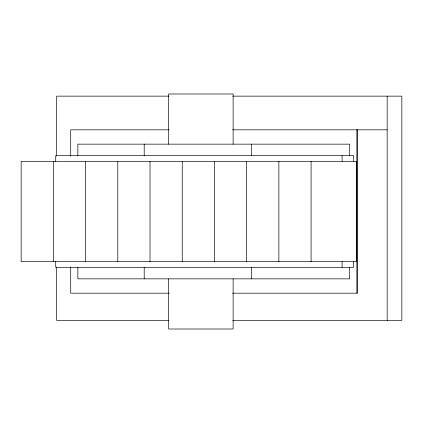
<?xml version="1.0" encoding="UTF-8"?>
<svg xmlns="http://www.w3.org/2000/svg" width="423" height="423" viewBox="0 0 423 423"><rect width="100%" height="100%" fill="white"/><g stroke="black" fill="none" stroke-linecap="round" stroke-linejoin="round"><path stroke-width="0.63" d="M168.978 96.143L56.656 96.143L56.656 156.166M232.798 96.143L401.85 96.143L401.85 320.407L232.798 320.407M169.174 129.819L70.704 129.819L70.704 156.166M232.592 129.819L387.167 129.819M169.174 293.181L70.704 293.181L70.704 266.834M232.592 293.181L357.498 293.181L357.498 129.819M168.978 320.407L56.656 320.407L56.656 266.982M387.167 96.143L387.167 320.407M356.859 129.819L356.859 293.181M353.591 161.343L353.591 155.611L55.72 155.611L55.72 161.343M353.591 261.657L353.591 267.389L55.72 267.389L55.72 261.657M349.705 155.611L349.705 144.148L77.858 144.148L77.858 155.611M349.705 267.389L349.705 278.852L77.858 278.852L77.858 267.389M342.085 155.611L342.085 161.343M342.085 261.657L342.085 267.389M311.095 161.343L311.095 261.657M278.879 161.343L278.879 261.657M251.511 144.148L251.511 155.611M251.511 267.389L251.511 278.852M246.667 161.343L246.667 261.657M233.126 144.164L233.126 93.996L168.64 93.996L168.64 144.164M233.126 278.836L233.126 329.004L168.64 329.004L168.64 278.836M214.45 161.343L214.45 261.657M182.234 161.343L182.234 261.657M150.017 161.343L150.017 261.657M144.206 144.148L144.206 155.611M144.206 267.389L144.206 278.852M117.8 161.343L117.8 261.657M85.583 161.343L85.583 261.657M53.367 161.343L53.367 261.657M356.674 161.343L21.15 161.343L21.15 261.657L356.674 261.657L356.674 161.343"/></g></svg>
